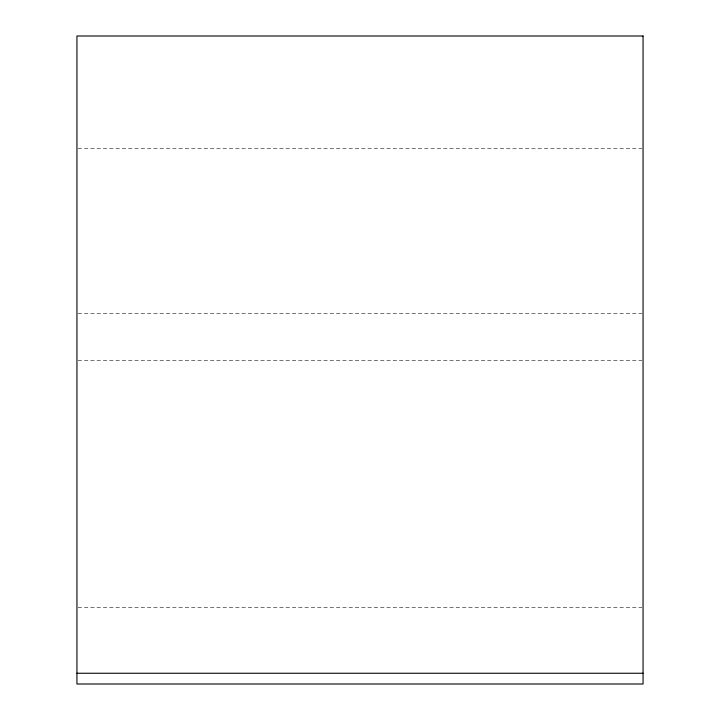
<?xml version="1.0" encoding="UTF-8"?>
<svg xmlns="http://www.w3.org/2000/svg" width="720" height="720" viewBox="0 0 720 720"><rect width="100%" height="100%" fill="white"/><g stroke="black" fill="none" stroke-linecap="round" stroke-linejoin="round"><path stroke-width="0.54" stroke-dasharray="3.6 2.7" d="M78.057 148.743L641.943 148.743M78.057 313.569L641.943 313.569M78.057 360.657L641.943 360.657M78.057 607.545L641.943 607.545"/><path stroke-width="1.08" d="M76.941 673.254L643.059 673.254M643.059 36L76.941 36L76.941 684L643.059 684L643.059 36"/></g></svg>
